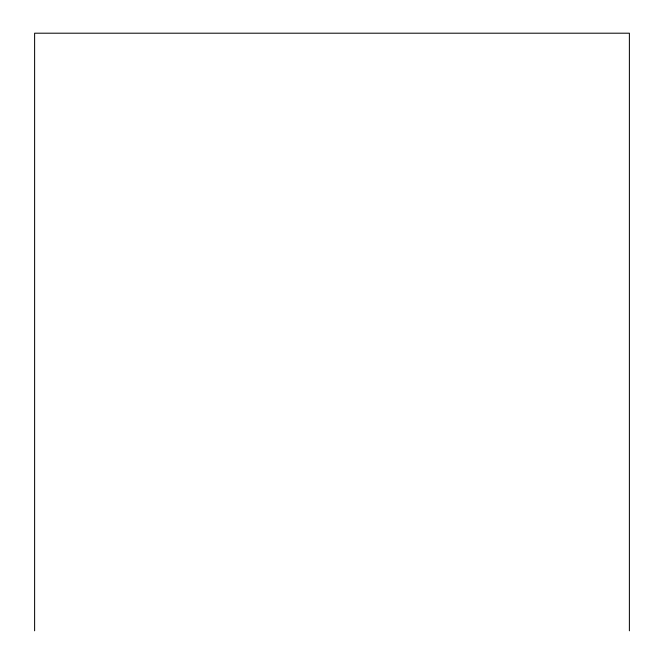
<?xml version="1.0" encoding="UTF-8"?>
<svg xmlns="http://www.w3.org/2000/svg" width="664" height="664" viewBox="0 0 664 664"><rect width="100%" height="100%" fill="white"/><g stroke="black" fill="none" stroke-linecap="round" stroke-linejoin="round"><path stroke-width="1" d="M629.381 630.8L629.381 33.2L34.619 33.2L34.619 630.8"/></g></svg>
